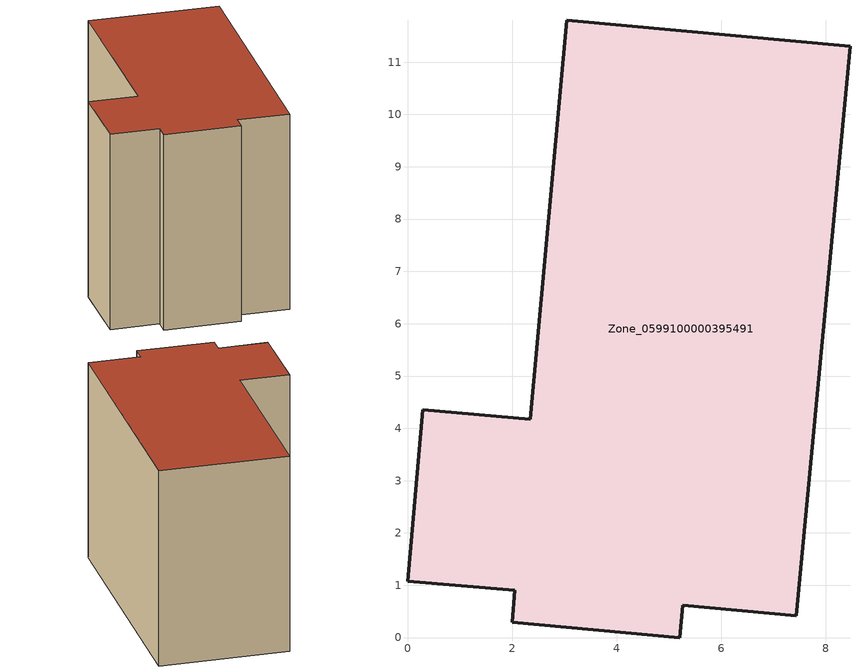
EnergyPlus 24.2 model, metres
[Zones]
Zone_0599100000395491
 floor ground (C_G): 5.26,0.62 5.21,0 2,0.29 2.05,0.9 0,1.08 0.29,4.35 2.35,4.18 3.04,11.8 8.46,11.3 7.43,0.42 z0
 wall outside (C_F): 5.21,0 5.26,0.62 7.43,0.42 8.46,11.3 3.04,11.8 2.35,4.18 0.29,4.35 0,1.08 2.05,0.9 2,0.29 5.21,0 z0:8.59
 roof outside (C_R): 2.35,4.18 0.29,4.35 0,1.08 2.05,0.9 2,0.29 5.21,0 5.26,0.62 7.43,0.42 8.46,11.3 3.04,11.8 z8.59
[BUILDING]
Pand.0599100000395491: North Axis=0; Terrain=City; Loads Convergence Tolerance Value=0.04; Temperature Convergence Tolerance Value=0.4; Solar Distribution=FullExterior; Maximum Number of Warmup Days=25; Minimum Number of Warmup Days=1
[Site:Location]
Rotterdam.The.Hague.AP_ZH_NLD Design_Conditions: Latitude=51.96; Longitude=4.45; Time Zone=1; Elevation=-4.5
[SITE:GROUNDTEMPERATURE:BUILDINGSURFACE]
18, 18, 18, 18, 18, 18, 18, 18, 18, 18, 18, 18
[MATERIAL] Thermal Absorptance=0.9; Solar Absorptance=0.7; Visible Absorptance=0.7
Name | Roughness | Thickness | Conductivity | Density | Specific Heat
G.TC.1992-2005 | MediumSmooth | 0.15 | 0.06 | 540 | 1210
F.TC.1992-2005 | Rough | 0.3 | 0.12 | 1920 | 840
R.TC.1992-2005 | MediumRough | 0.2 | 0.08 | 1500 | 1000
[CONSTRUCTION]
C_G: G.TC.1992-2005
C_F: F.TC.1992-2005
C_R: R.TC.1992-2005
[ZONE]
Zone_0599100000395491: Type=1; Multiplier=1; Ceiling Height=Autocalculate; Volume=Autocalculate; Floor Area=autocalculate; Part of Total Floor Area=Yes
[ZONEINFILTRATION:DESIGNFLOWRATE]
Infil_Zone_0599100000395491: Zone or ZoneList or Space or SpaceList=Zone_0599100000395491; Schedule=AlwaysOn; Design Flow Rate Calculation Method=Flow/Area; Flow Rate per Floor Area=0.0015; Constant Term Coefficient=1; Temperature Term Coefficient=0; Velocity Term Coefficient=0; Velocity Squared Term Coefficient=0
[HVACTEMPLATE:ZONE:IDEALLOADSAIRSYSTEM]
Zone_0599100000395491: Maximum Heating Supply Air Temperature=50; Minimum Cooling Supply Air Temperature=13; Maximum Heating Supply Air Humidity Ratio=0.0156; Minimum Cooling Supply Air Humidity Ratio=0.0077; Heating Limit=NoLimit; Cooling Limit=NoLimit; Dehumidification Control Type=ConstantSensibleHeatRatio; Cooling Sensible Heat Ratio=0.7; Dehumidification Setpoint=60; Humidification Control Type=None; Humidification Setpoint=30; Outdoor Air Method=None; Outdoor Air Flow Rate per Person=0.00944; Outdoor Air Flow Rate per Zone Floor Area=0; Outdoor Air Flow Rate per Zone=0; Demand Controlled Ventilation Type=None; Outdoor Air Economizer Type=NoEconomizer; Heat Recovery Type=None; Sensible Heat Recovery Effectiveness=0.7; Latent Heat Recovery Effectiveness=0.65
[ZONECONTROL:THERMOSTAT]
ThermostatControl_Zone_0599100000395491: Zone or ZoneList=Zone_0599100000395491; Control Type Schedule=DualSetpointControlType; Control 1=Thermostat_Zone_0599100000395491; Temperature Difference Between Cutout And Setpoint=0
[THERMOSTATSETPOINT:DUALSETPOINT]
Thermostat_Zone_0599100000395491: Heating Setpoint Temperature Schedule=HeatingSetpoint_Zone_0599100000395491; Cooling Setpoint Temperature Schedule=CoolingSetpoint_Zone_0599100000395491
[SCHEDULE:COMPACT]
HeatingSetpoint_Zone_0599100000395491: Through: 12/31, For: AllDays, Until: 24:00, 21
CoolingSetpoint_Zone_0599100000395491: Through: 12/31, For: AllDays, Until: 24:00, 24
DualSetpointControlType: Through: 12/31, For: AllDays, Until: 24:00, 4
AlwaysOn: Through: 12/31, For: AllDays, Until: 24:00, 1
